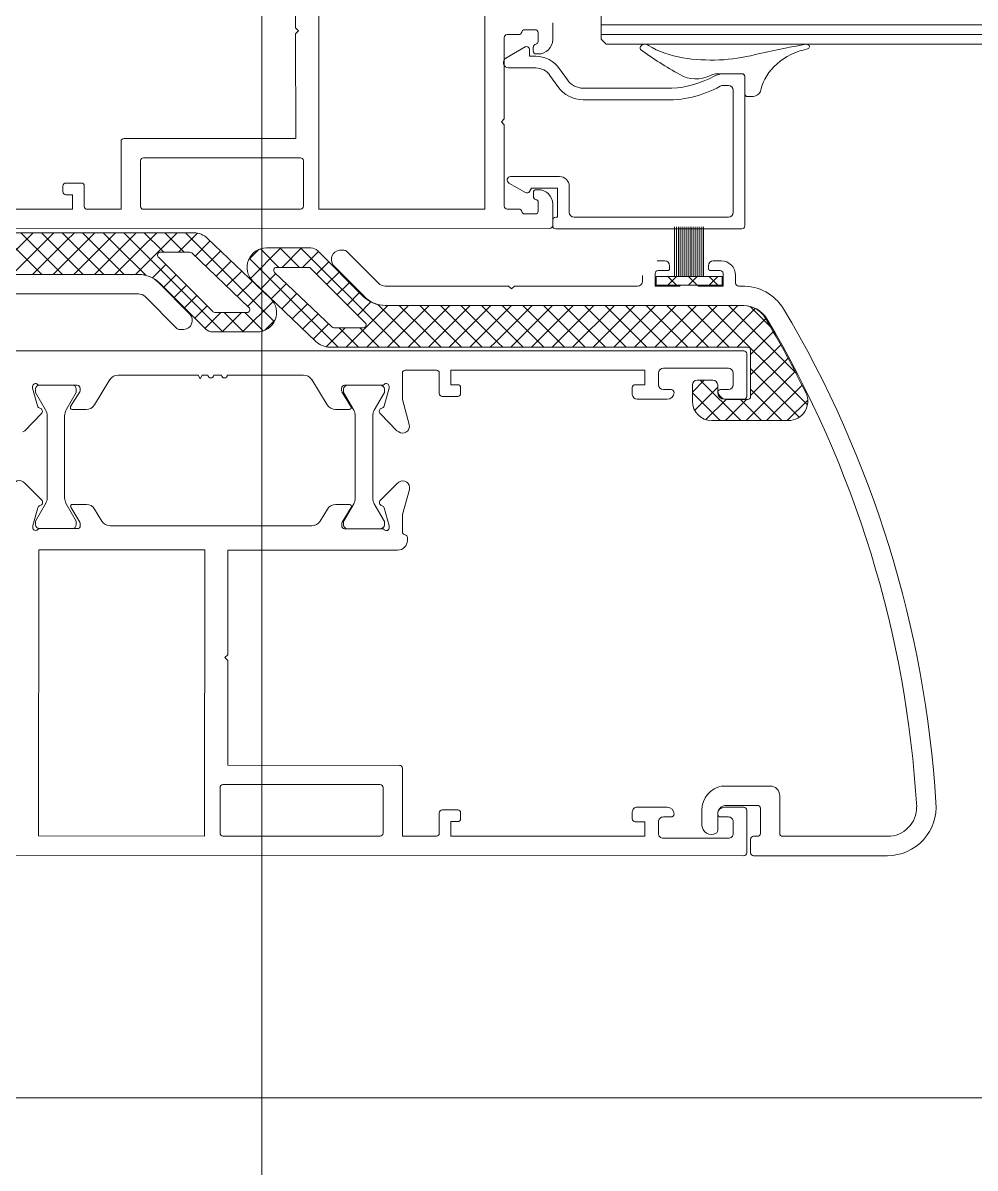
# Model space of a CAD drawing. Header units: centimetres. Extents: x 118932 to 154602, y -32682 to -23521.
# Drawn here: x 128833.72 to 128843.53, y -25264.71 to -25252.9 of the extents above; entities that cross this region are included whole.
import ezdxf

# ---------------------------------------------------------------- set-up
doc = ezdxf.new("R2010")
doc.units = ezdxf.units.CM
doc.header["$LTSCALE"] = 50
doc.header["$MEASUREMENT"] = 0
for name, color, linetype, lineweight, true_color in [('GEN_02_TF_Pencere', 7, 'Continuous', 9, 0x6093ac), ('GEN_05_ML_Alçıpan_giydirme', 7, 'Continuous', 18, 0x7ebab5), ('GEN_05_ML_Mermer', 7, 'Continuous', 9, 0x9d8692)]:
    doc.layers.add(name, color=color, linetype=linetype, lineweight=lineweight, true_color=true_color)

# ---------------------------------------------------------------- blocks, each defined once
blk = doc.blocks.new('P7_')
at = {"layer": 'GEN_02_TF_Pencere'}
for p, q in [((163386.215, -16188.826, 0), (163386.215, -16138.823, 0)), ((163386.564, -16168.786, 0), (163386.564, -16167.706, 0)), ((163386.804, -16167.705, 0), (163386.805, -16170.656, 0)), ((163388.515, -16170.655, 0), (163388.514, -16167.704, 0)), ((163389.715, -16168.903, 0), (163389.715, -16168.403, 0)), ((163389.214, -16168.734, 0), (163389.214, -16168.904, 0)), ((163389.715, -16168.753, 0), (163471.145, -16168.753, 0)), ((163386.594, -16168.816, 0), (163386.564, -16168.786, 0)), ((163386.564, -16168.846, 0), (163386.594, -16168.816, 0)), ((163386.565, -16169.926, 0), (163386.564, -16168.846, 0)), ((163388.714, -16168.885, 0), (163388.715, -16169.725, 0)), ((163388.865, -16168.855, 0), (163388.744, -16168.855, 0)), ((163389.034, -16168.805, 0), (163388.924, -16168.805, 0)), ((163389.064, -16168.925, 0), (163389.064, -16168.835, 0)), ((163389.715, -16168.853, 0), (163471.145, -16168.853, 0)), ((163388.732, -16169.097, 0), (163388.93, -16168.983, 0)), ((163388.975, -16169.009, 0), (163388.975, -16169.079, 0)), ((163389.014, -16169.025, 0), (163389.014, -16168.984, 0)), ((163389.765, -16168.953, 0), (163389.715, -16168.903, 0)), ((163389.765, -16168.953, 0), (163471.095, -16168.953, 0)), ((163388.975, -16169.079, 0), (163389.039, -16169.079, 0)), ((163389.064, -16169.055, 0), (163389.044, -16169.055, 0)), ((163389.039, -16169.199, 0), (163388.76, -16169.199, 0)), ((163389.285, -16169.207, 0), (163389.366, -16169.323, 0)), ((163389.267, -16169.391, 0), (163389.186, -16169.276, 0)), ((163390.976, -16169.259, 0), (163391.165, -16169.259, 0)), ((163391.195, -16169.289, 0), (163391.195, -16170.829, 0)), ((163389.53, -16169.408, 0), (163390.443, -16169.408, 0)), ((163391.025, -16169.379, 0), (163390.974, -16169.379, 0)), ((163391.075, -16170.689, 0), (163391.075, -16169.429, 0)), ((163390.345, -16169.528, 0), (163389.53, -16169.528, 0)), ((163388.715, -16169.725, 0), (163388.685, -16169.755, 0)), ((163388.685, -16169.755, 0), (163388.715, -16169.785, 0)), ((163388.715, -16169.785, 0), (163388.715, -16170.625, 0)), ((163384.795, -16169.927, 0), (163386.565, -16169.926, 0)), ((163384.765, -16170.657, 0), (163384.765, -16169.957, 0)), ((163384.965, -16170.156, 0), (163384.965, -16170.627, 0)), ((163386.615, -16170.126, 0), (163384.995, -16170.126, 0)), ((163386.636, -16170.134, 0), (163386.636, -16170.134, 0)), ((163386.645, -16170.626, 0), (163386.645, -16170.156, 0)), ((163384.165, -16170.477, 0), (163384.165, -16170.417, 0)), ((163384.195, -16170.387, 0), (163384.355, -16170.387, 0)), ((163384.385, -16170.417, 0), (163384.385, -16170.627, 0)), ((163388.934, -16170.485, 0), (163388.763, -16170.386, 0)), ((163388.781, -16170.319, 0), (163389.285, -16170.319, 0)), ((163389.385, -16170.419, 0), (163389.385, -16170.689, 0)), ((163384.265, -16170.507, 0), (163384.195, -16170.507, 0)), ((163384.265, -16170.657, 0), (163384.265, -16170.507, 0)), ((163388.995, -16170.439, 0), (163388.975, -16170.474, 0)), ((163389.265, -16170.439, 0), (163388.995, -16170.439, 0)), ((163389.015, -16170.525, 0), (163389.015, -16170.485, 0)), ((163389.045, -16170.455, 0), (163389.065, -16170.455, 0)), ((163389.265, -16170.739, 0), (163389.265, -16170.439, 0)), ((163382.265, -16170.658, 0), (163384.265, -16170.657, 0)), ((163384.415, -16170.657, 0), (163384.765, -16170.657, 0)), ((163384.995, -16170.657, 0), (163386.615, -16170.656, 0)), ((163386.805, -16170.656, 0), (163388.515, -16170.655, 0)), ((163386.805, -16170.656, 0), (163386.805, -16170.656, 0)), ((163388.745, -16170.655, 0), (163388.866, -16170.655, 0)), ((163389.065, -16170.675, 0), (163389.065, -16170.585, 0)), ((163389.215, -16170.604, 0), (163389.215, -16170.824, 0)), ((163388.925, -16170.705, 0), (163389.035, -16170.705, 0)), ((163389.215, -16170.829, 0), (163389.215, -16170.769, 0)), ((163389.245, -16170.739, 0), (163389.265, -16170.739, 0)), ((163389.435, -16170.739, 0), (163391.025, -16170.739, 0)), ((163389.185, -16170.854, 0), (163381.245, -16170.859, 0)), ((163389.185, -16170.854, 0), (163389.185, -16170.854, 0)), ((163391.165, -16170.859, 0), (163389.245, -16170.859, 0)), ((163390.47, -16171.349, 0), (163390.47, -16170.839, 0)), ((163390.49, -16171.349, 0), (163390.49, -16170.839, 0)), ((163390.51, -16171.349, 0), (163390.51, -16170.839, 0)), ((163390.53, -16171.349, 0), (163390.53, -16170.839, 0)), ((163390.55, -16171.349, 0), (163390.55, -16170.839, 0)), ((163390.57, -16171.349, 0), (163390.57, -16170.839, 0)), ((163390.59, -16171.349, 0), (163390.59, -16170.839, 0)), ((163390.61, -16171.349, 0), (163390.61, -16170.839, 0)), ((163390.63, -16171.349, 0), (163390.63, -16170.839, 0)), ((163390.65, -16171.349, 0), (163390.65, -16170.839, 0)), ((163390.67, -16171.349, 0), (163390.67, -16170.839, 0)), ((163390.69, -16171.349, 0), (163390.69, -16170.839, 0)), ((163390.71, -16171.349, 0), (163390.71, -16170.839, 0)), ((163390.73, -16171.349, 0), (163390.73, -16170.839, 0)), ((163390.75, -16171.349, 0), (163390.75, -16170.839, 0)), ((163390.77, -16171.349, 0), (163390.77, -16170.839, 0)), ((163391.165, -16170.859, 0), (163391.165, -16170.859, 0)), ((163390.96, -16171.349, 0), (163390.28, -16171.349, 0)), ((163390.28, -16171.349, 0), (163390.28, -16171.439, 0)), ((163390.492, -16171.439, 0), (163390.402, -16171.349, 0)), ((163390.492, -16171.349, 0), (163390.402, -16171.439, 0)), ((163390.704, -16171.439, 0), (163390.614, -16171.349, 0)), ((163390.704, -16171.349, 0), (163390.614, -16171.439, 0)), ((163390.916, -16171.439, 0), (163390.826, -16171.349, 0)), ((163390.916, -16171.349, 0), (163390.826, -16171.439, 0)), ((163390.96, -16171.439, 0), (163390.96, -16171.349, 0)), ((163390.96, -16171.349, 0), (163390.96, -16171.349, 0)), ((163390.28, -16171.44, 0), (163390.279, -16171.438, 0)), ((163390.28, -16171.439, 0), (163390.96, -16171.439, 0))]:
    blk.add_line(p, q, dxfattribs=at)
at = {"layer": 'GEN_02_TF_Pencere', "extrusion": (0, 0, -1)}
for p, q in [((163390.167, -16168.953, 0), (163390.18, -16168.955, 0)), ((163390.855, -16169.27, 0), (163390.835, -16169.279, 0)), ((163391.165, -16169.259, 0), (163390.904, -16169.259, 0)), ((163391.195, -16169.469, 0), (163391.195, -16169.284, 0)), ((163391.263, -16169.494, 0), (163391.225, -16169.494, 0)), ((163391.225, -16169.494, 0), (163391.225, -16169.494, 0)), ((163385.515, -16170.899, 0), (163381.206, -16170.899, 0)), ((163383.773, -16170.941, 0), (163383.731, -16170.899, 0)), ((163383.813, -16170.945, 0), (163383.859, -16170.899, 0)), ((163384.01, -16170.965, 0), (163383.943, -16170.899, 0)), ((163384.005, -16170.965, 0), (163384.071, -16170.899, 0)), ((163384.246, -16170.989, 0), (163384.156, -16170.899, 0)), ((163384.198, -16170.984, 0), (163384.283, -16170.899, 0)), ((163384.482, -16171.013, 0), (163384.368, -16170.899, 0)), ((163384.39, -16171.004, 0), (163384.495, -16170.899, 0)), ((163384.718, -16171.037, 0), (163384.58, -16170.899, 0)), ((163384.583, -16171.024, 0), (163384.708, -16170.899, 0)), ((163384.775, -16171.043, 0), (163384.92, -16170.899, 0)), ((163384.955, -16171.061, 0), (163384.792, -16170.899, 0)), ((163384.968, -16171.063, 0), (163385.132, -16170.899, 0)), ((163385.191, -16171.086, 0), (163385.004, -16170.899, 0)), ((163385.16, -16171.082, 0), (163385.344, -16170.899, 0)), ((163385.416, -16171.099, 0), (163385.216, -16170.899, 0)), ((163386.344, -16171.815, 0), (163385.428, -16170.899, 0)), ((163385.515, -16170.899, 0), (163385.515, -16170.899, 0)), ((163383.429, -16171.329, 0), (163383.813, -16170.945, 0)), ((163383.949, -16171.329, 0), (163383.537, -16170.917, 0)), ((163383.641, -16171.329, 0), (163384.005, -16170.965, 0)), ((163384.161, -16171.329, 0), (163383.773, -16170.941, 0)), ((163383.853, -16171.329, 0), (163384.198, -16170.984, 0)), ((163384.373, -16171.329, 0), (163384.01, -16170.965, 0)), ((163384.065, -16171.329, 0), (163384.39, -16171.004, 0)), ((163384.586, -16171.329, 0), (163384.246, -16170.989, 0)), ((163384.798, -16171.329, 0), (163384.482, -16171.013, 0)), ((163385.356, -16171.099, 0), (163385.553, -16170.902, 0)), ((163385.527, -16171.14, 0), (163385.684, -16170.983, 0)), ((163386.306, -16171.577, 0), (163385.657, -16170.957, 0)), ((163384.278, -16171.329, 0), (163384.583, -16171.024, 0)), ((163384.49, -16171.329, 0), (163384.775, -16171.043, 0)), ((163384.702, -16171.329, 0), (163384.968, -16171.063, 0)), ((163385.019, -16171.338, 0), (163384.718, -16171.037, 0)), ((163384.914, -16171.329, 0), (163385.16, -16171.082, 0)), ((163385.815, -16171.922, 0), (163384.955, -16171.061, 0)), ((163385.17, -16171.099, 0), (163385.473, -16171.099, 0)), ((163385.17, -16171.099, 0), (163385.17, -16171.099, 0)), ((163385.204, -16171.099, 0), (163385.191, -16171.086, 0)), ((163385.493, -16171.107, 0), (163386.083, -16171.67, 0)), ((163385.636, -16171.243, 0), (163385.792, -16171.087, 0)), ((163386.184, -16171.072, 0), (163386.079, -16171.177, 0)), ((163386.412, -16171.056, 0), (163386.098, -16171.37, 0)), ((163386.201, -16171.066, 0), (163386.391, -16171.256, 0)), ((163386.721, -16171.056, 0), (163386.263, -16171.056, 0)), ((163386.403, -16171.056, 0), (163386.603, -16171.256, 0)), ((163386.624, -16171.056, 0), (163386.424, -16171.256, 0)), ((163386.616, -16171.056, 0), (163387.476, -16171.916, 0)), ((163386.8, -16171.093, 0), (163386.636, -16171.256, 0)), ((163387.262, -16171.555, 0), (163386.792, -16171.085, 0)), ((163387.017, -16171.08, 0), (163387.06, -16171.08, 0)), ((163387.095, -16171.095, 0), (163387.417, -16171.42, 0)), ((163385.09, -16171.365, 0), (163385.227, -16171.228, 0)), ((163385.711, -16171.713, 0), (163385.149, -16171.15, 0)), ((163385.744, -16171.347, 0), (163385.901, -16171.191, 0)), ((163386.086, -16171.163, 0), (163387.002, -16172.079, 0)), ((163386.906, -16171.199, 0), (163386.779, -16171.325, 0)), ((163387.276, -16171.561, 0), (163386.954, -16171.236, 0)), ((163390.29, -16171.189, 0), (163390.37, -16171.189, 0)), ((163390.42, -16171.239, 0), (163390.42, -16171.269, 0)), ((163390.82, -16171.269, 0), (163390.82, -16171.239, 0)), ((163390.87, -16171.189, 0), (163390.95, -16171.189, 0)), ((163381.247, -16171.329, 0), (163384.943, -16171.329, 0)), ((163381.247, -16171.329, 0), (163384.942, -16171.329, 0)), ((163385.207, -16171.46, 0), (163385.333, -16171.334, 0)), ((163385.853, -16171.451, 0), (163386.009, -16171.294, 0)), ((163386.36, -16171.32, 0), (163386.204, -16171.476, 0)), ((163386.937, -16171.871, 0), (163386.348, -16171.308, 0)), ((163386.368, -16171.256, 0), (163386.698, -16171.256, 0)), ((163386.719, -16171.265, 0), (163387.282, -16171.828, 0)), ((163387.012, -16171.305, 0), (163386.885, -16171.431, 0)), ((163390.14, -16171.399, 0), (163390.14, -16171.339, 0)), ((163390.27, -16171.319, 0), (163390.27, -16171.449, 0)), ((163390.4, -16171.289, 0), (163390.3, -16171.289, 0)), ((163390.94, -16171.289, 0), (163390.84, -16171.289, 0)), ((163390.97, -16171.449, 0), (163390.97, -16171.319, 0)), ((163391.1, -16171.339, 0), (163391.1, -16171.419, 0)), ((163385.155, -16171.417, 0), (163385.477, -16171.741, 0)), ((163385.169, -16171.423, 0), (163385.639, -16171.892, 0)), ((163385.313, -16171.567, 0), (163385.439, -16171.44, 0)), ((163385.961, -16171.554, 0), (163386.118, -16171.398, 0)), ((163386.125, -16171.401, 0), (163386.774, -16172.02, 0)), ((163386.469, -16171.424, 0), (163386.313, -16171.58, 0)), ((163387.118, -16171.411, 0), (163386.992, -16171.537, 0)), ((163387.488, -16171.449, 0), (163388.759, -16171.449, 0)), ((163388.759, -16171.449, 0), (163388.789, -16171.479, 0)), ((163388.789, -16171.479, 0), (163388.819, -16171.449, 0)), ((163388.819, -16171.449, 0), (163390.09, -16171.449, 0)), ((163390.27, -16171.449, 0), (163390.522, -16171.449, 0)), ((163390.54, -16171.439, 0), (163390.7, -16171.439, 0)), ((163390.717, -16171.449, 0), (163390.97, -16171.449, 0)), ((163391.13, -16171.449, 0), (163391.164, -16171.449, 0)), ((163384.943, -16171.529, 0), (163383.672, -16171.529, 0)), ((163385.335, -16171.883, 0), (163385.013, -16171.558, 0)), ((163385.419, -16171.673, 0), (163385.545, -16171.546, 0)), ((163386.018, -16171.922, 0), (163386.332, -16171.608, 0)), ((163386.07, -16171.658, 0), (163386.226, -16171.501, 0)), ((163386.578, -16171.527, 0), (163386.421, -16171.684, 0)), ((163387.224, -16171.517, 0), (163387.098, -16171.643, 0)), ((163385.525, -16171.779, 0), (163385.651, -16171.652, 0)), ((163385.631, -16171.885, 0), (163385.794, -16171.722, 0)), ((163386.062, -16171.722, 0), (163385.733, -16171.722, 0)), ((163385.806, -16171.922, 0), (163386.006, -16171.722, 0)), ((163386.027, -16171.922, 0), (163385.827, -16171.722, 0)), ((163386.229, -16171.912, 0), (163386.039, -16171.722, 0)), ((163386.686, -16171.631, 0), (163386.53, -16171.787, 0)), ((163387.34, -16171.613, 0), (163387.204, -16171.75, 0)), ((163387.516, -16171.649, 0), (163387.27, -16171.895, 0)), ((163387.411, -16171.64, 0), (163387.712, -16171.94, 0)), ((163387.729, -16171.649, 0), (163387.463, -16171.915, 0)), ((163391.184, -16171.649, 0), (163387.488, -16171.649, 0)), ((163391.184, -16171.649, 0), (163387.488, -16171.649, 0)), ((163387.633, -16171.649, 0), (163387.948, -16171.964, 0)), ((163387.941, -16171.649, 0), (163387.655, -16171.935, 0)), ((163387.845, -16171.649, 0), (163388.185, -16171.989, 0)), ((163388.153, -16171.649, 0), (163387.848, -16171.954, 0)), ((163388.365, -16171.649, 0), (163388.04, -16171.974, 0)), ((163388.057, -16171.649, 0), (163388.421, -16172.013, 0)), ((163388.577, -16171.649, 0), (163388.233, -16171.993, 0)), ((163388.269, -16171.649, 0), (163388.657, -16172.037, 0)), ((163388.789, -16171.649, 0), (163388.425, -16172.013, 0)), ((163388.481, -16171.649, 0), (163388.893, -16172.061, 0)), ((163389.001, -16171.649, 0), (163388.618, -16172.033, 0)), ((163388.693, -16171.649, 0), (163389.123, -16172.079, 0)), ((163389.213, -16171.649, 0), (163388.81, -16172.052, 0)), ((163388.906, -16171.649, 0), (163389.335, -16172.079, 0)), ((163389.426, -16171.649, 0), (163389.003, -16172.072, 0)), ((163389.118, -16171.649, 0), (163389.548, -16172.079, 0)), ((163389.638, -16171.649, 0), (163389.208, -16172.079, 0)), ((163389.33, -16171.649, 0), (163389.76, -16172.079, 0)), ((163389.85, -16171.649, 0), (163389.42, -16172.079, 0)), ((163389.542, -16171.649, 0), (163389.972, -16172.079, 0)), ((163390.062, -16171.649, 0), (163389.632, -16172.079, 0)), ((163389.754, -16171.649, 0), (163390.184, -16172.079, 0)), ((163390.274, -16171.649, 0), (163389.844, -16172.079, 0)), ((163389.966, -16171.649, 0), (163390.396, -16172.079, 0)), ((163390.486, -16171.649, 0), (163390.056, -16172.079, 0)), ((163390.178, -16171.649, 0), (163390.608, -16172.079, 0)), ((163390.698, -16171.649, 0), (163390.268, -16172.079, 0)), ((163390.39, -16171.649, 0), (163390.82, -16172.079, 0)), ((163390.911, -16171.649, 0), (163390.481, -16172.079, 0)), ((163390.603, -16171.649, 0), (163391.033, -16172.079, 0)), ((163391.123, -16171.649, 0), (163390.693, -16172.079, 0)), ((163390.815, -16171.649, 0), (163391.84, -16172.675, 0)), ((163391.303, -16171.681, 0), (163390.905, -16172.079, 0)), ((163391.027, -16171.649, 0), (163391.719, -16172.341, 0)), ((163391.249, -16171.659, 0), (163391.46, -16171.87, 0)), ((163391.594, -16171.684, 0), (163391.594, -16171.684, 0)), ((163386.247, -16171.905, 0), (163386.351, -16171.801, 0)), ((163386.795, -16171.734, 0), (163386.638, -16171.891, 0)), ((163386.903, -16171.838, 0), (163386.747, -16171.994, 0)), ((163391.411, -16171.785, 0), (163391.117, -16172.079, 0)), ((163385.413, -16171.898, 0), (163385.371, -16171.898, 0)), ((163385.709, -16171.922, 0), (163386.168, -16171.922, 0)), ((163387.074, -16171.879, 0), (163386.878, -16172.075, 0)), ((163387.261, -16171.879, 0), (163386.958, -16171.879, 0)), ((163387.014, -16171.879, 0), (163387.214, -16172.079, 0)), ((163387.27, -16171.895, 0), (163387.086, -16172.079, 0)), ((163387.226, -16171.879, 0), (163387.24, -16171.892, 0)), ((163387.24, -16171.892, 0), (163387.426, -16172.079, 0)), ((163387.261, -16171.879, 0), (163387.261, -16171.879, 0)), ((163387.463, -16171.915, 0), (163387.299, -16172.079, 0)), ((163387.476, -16171.916, 0), (163387.638, -16172.079, 0)), ((163387.655, -16171.935, 0), (163387.511, -16172.079, 0)), ((163387.712, -16171.94, 0), (163387.851, -16172.079, 0)), ((163387.848, -16171.954, 0), (163387.723, -16172.079, 0)), ((163391.489, -16171.919, 0), (163391.254, -16172.154, 0)), ((163386.915, -16172.079, 0), (163391.224, -16172.079, 0)), ((163386.915, -16172.079, 0), (163386.915, -16172.079, 0)), ((163388.04, -16171.974, 0), (163387.935, -16172.079, 0)), ((163387.948, -16171.964, 0), (163388.063, -16172.079, 0)), ((163388.233, -16171.993, 0), (163388.147, -16172.079, 0)), ((163388.185, -16171.989, 0), (163388.275, -16172.079, 0)), ((163388.425, -16172.013, 0), (163388.359, -16172.079, 0)), ((163388.421, -16172.013, 0), (163388.487, -16172.079, 0)), ((163388.618, -16172.033, 0), (163388.571, -16172.079, 0)), ((163388.657, -16172.037, 0), (163388.699, -16172.079, 0)), ((163388.81, -16172.052, 0), (163388.784, -16172.079, 0)), ((163388.893, -16172.061, 0), (163388.911, -16172.079, 0)), ((163389.003, -16172.072, 0), (163388.996, -16172.079, 0)), ((163391.565, -16172.055, 0), (163391.254, -16172.366, 0)), ((163391.185, -16172.117, 0), (163381.245, -16172.117, 0)), ((163391.185, -16172.117, 0), (163391.185, -16172.117, 0)), ((163391.215, -16172.587, 0), (163391.215, -16172.147, 0)), ((163391.254, -16172.109, 0), (163391.254, -16172.589, 0)), ((163391.64, -16172.192, 0), (163391.254, -16172.578, 0)), ((163387.695, -16172.317, 0), (163388.015, -16172.317, 0)), ((163388.165, -16172.467, 0), (163388.165, -16172.317, 0)), ((163388.165, -16172.317, 0), (163390.165, -16172.317, 0)), ((163390.165, -16172.317, 0), (163390.165, -16172.467, 0)), ((163390.355, -16172.297, 0), (163391.025, -16172.297, 0)), ((163391.254, -16172.3, 0), (163391.756, -16172.802, 0)), ((163384.49, -16172.674, 0), (163384.649, -16172.414, 0)), ((163384.734, -16172.367, 0), (163385.558, -16172.367, 0)), ((163385.558, -16172.367, 0), (163385.58, -16172.405, 0)), ((163385.58, -16172.405, 0), (163385.602, -16172.367, 0)), ((163385.602, -16172.367, 0), (163385.66, -16172.367, 0)), ((163385.72, -16172.367, 0), (163385.8, -16172.367, 0)), ((163385.86, -16172.367, 0), (163386.646, -16172.367, 0)), ((163386.731, -16172.414, 0), (163386.89, -16172.674, 0)), ((163387.665, -16172.618, 0), (163387.665, -16172.347, 0)), ((163388.045, -16172.347, 0), (163388.045, -16172.557, 0)), ((163390.305, -16172.467, 0), (163390.305, -16172.347, 0)), ((163390.777, -16172.419, 0), (163390.654, -16172.542, 0)), ((163390.865, -16172.419, 0), (163390.704, -16172.419, 0)), ((163390.736, -16172.419, 0), (163391.154, -16172.837, 0)), ((163391.075, -16172.347, 0), (163391.075, -16172.467, 0)), ((163391.714, -16172.331, 0), (163391.208, -16172.837, 0)), ((163383.853, -16172.502, 0), (163383.853, -16172.484, 0)), ((163383.904, -16172.686, 0), (163383.853, -16172.502, 0)), ((163383.883, -16172.511, 0), (163383.883, -16172.547, 0)), ((163383.883, -16172.547, 0), (163383.987, -16172.727, 0)), ((163384.263, -16172.471, 0), (163383.923, -16172.471, 0)), ((163383.926, -16172.472, 0), (163384.313, -16172.472, 0)), ((163384.199, -16172.727, 0), (163384.303, -16172.547, 0)), ((163384.338, -16172.539, 0), (163384.245, -16172.692, 0)), ((163384.303, -16172.547, 0), (163384.303, -16172.511, 0)), ((163384.343, -16172.502, 0), (163384.343, -16172.524, 0)), ((163387.038, -16172.524, 0), (163387.038, -16172.502, 0)), ((163387.135, -16172.692, 0), (163387.042, -16172.539, 0)), ((163387.059, -16172.548, 0), (163387.059, -16172.512, 0)), ((163387.163, -16172.728, 0), (163387.059, -16172.548, 0)), ((163387.068, -16172.472, 0), (163387.455, -16172.472, 0)), ((163387.099, -16172.472, 0), (163387.439, -16172.472, 0)), ((163387.479, -16172.548, 0), (163387.375, -16172.728, 0)), ((163387.528, -16172.502, 0), (163387.477, -16172.686, 0)), ((163387.479, -16172.512, 0), (163387.479, -16172.548, 0)), ((163387.528, -16172.484, 0), (163387.528, -16172.502, 0)), ((163388.235, -16172.467, 0), (163388.165, -16172.467, 0)), ((163388.265, -16172.557, 0), (163388.265, -16172.497, 0)), ((163390.035, -16172.497, 0), (163390.035, -16172.567, 0)), ((163390.165, -16172.467, 0), (163390.065, -16172.467, 0)), ((163390.435, -16172.517, 0), (163390.355, -16172.517, 0)), ((163390.654, -16172.469, 0), (163390.654, -16172.637, 0)), ((163390.654, -16172.549, 0), (163390.942, -16172.837, 0)), ((163390.915, -16172.493, 0), (163390.678, -16172.73, 0)), ((163390.915, -16172.529, 0), (163390.915, -16172.469, 0)), ((163391.025, -16172.517, 0), (163390.945, -16172.517, 0)), ((163391.254, -16172.513, 0), (163391.578, -16172.837, 0)), ((163391.785, -16172.471, 0), (163391.42, -16172.837, 0)), ((163387.735, -16172.878, 0), (163387.665, -16172.618, 0)), ((163388.075, -16172.587, 0), (163388.235, -16172.587, 0)), ((163390.085, -16172.617, 0), (163390.395, -16172.617, 0)), ((163391.001, -16172.619, 0), (163390.793, -16172.827, 0)), ((163390.985, -16172.617, 0), (163391.185, -16172.617, 0)), ((163391.212, -16172.62, 0), (163390.996, -16172.837, 0)), ((163391.224, -16172.62, 0), (163391.024, -16172.62, 0)), ((163391.15, -16172.62, 0), (163391.366, -16172.837, 0)), ((163391.844, -16172.625, 0), (163391.632, -16172.837, 0)), ((163383.771, -16172.941, 0), (163383.942, -16172.768, 0)), ((163384.003, -16172.787, 0), (163384.003, -16173.634, 0)), ((163384.183, -16173.634, 0), (163384.183, -16172.787, 0)), ((163384.262, -16172.722, 0), (163384.405, -16172.722, 0)), ((163386.975, -16172.722, 0), (163387.118, -16172.722, 0)), ((163387.179, -16173.636, 0), (163387.179, -16172.788, 0)), ((163387.359, -16172.788, 0), (163387.359, -16173.636, 0)), ((163387.438, -16172.768, 0), (163387.609, -16172.941, 0)), ((163390.854, -16172.837, 0), (163391.644, -16172.837, 0)), ((163383.753, -16172.954, 0), (163383.771, -16172.941, 0)), ((163387.609, -16172.941, 0), (163387.627, -16172.954, 0)), ((163383.773, -16173.481, 0), (163383.755, -16173.469, 0)), ((163383.944, -16173.654, 0), (163383.773, -16173.481, 0)), ((163387.611, -16173.484, 0), (163387.44, -16173.656, 0)), ((163387.629, -16173.471, 0), (163387.611, -16173.484, 0)), ((163387.667, -16173.807, 0), (163387.737, -16173.546, 0)), ((163383.987, -16173.694, 0), (163383.883, -16173.874, 0)), ((163384.183, -16173.634, 0), (163384.183, -16173.634, 0)), ((163384.303, -16173.874, 0), (163384.199, -16173.694, 0)), ((163384.247, -16173.731, 0), (163384.34, -16173.883, 0)), ((163384.407, -16173.701, 0), (163384.264, -16173.701, 0)), ((163387.12, -16173.702, 0), (163386.977, -16173.702, 0)), ((163387.044, -16173.885, 0), (163387.137, -16173.733, 0)), ((163387.059, -16173.876, 0), (163387.163, -16173.696, 0)), ((163387.179, -16173.636, 0), (163387.179, -16173.636, 0)), ((163387.375, -16173.696, 0), (163387.479, -16173.876, 0)), ((163383.854, -16173.92, 0), (163383.906, -16173.736, 0)), ((163384.568, -16173.873, 0), (163384.492, -16173.749, 0)), ((163386.892, -16173.75, 0), (163386.816, -16173.874, 0)), ((163387.478, -16173.738, 0), (163387.529, -16173.922, 0)), ((163387.667, -16173.994, 0), (163387.667, -16173.807, 0)), ((163383.854, -16173.939, 0), (163383.854, -16173.92, 0)), ((163383.883, -16173.874, 0), (163383.883, -16173.911, 0)), ((163383.923, -16173.951, 0), (163384.263, -16173.951, 0)), ((163384.314, -16173.951, 0), (163383.927, -16173.95, 0)), ((163384.303, -16173.911, 0), (163384.303, -16173.874, 0)), ((163384.344, -16173.899, 0), (163384.344, -16173.921, 0)), ((163385.824, -16173.922, 0), (163384.653, -16173.921, 0)), ((163386.731, -16173.922, 0), (163385.824, -16173.922, 0)), ((163387.039, -16173.922, 0), (163387.039, -16173.901, 0)), ((163387.059, -16173.912, 0), (163387.059, -16173.876, 0)), ((163387.456, -16173.952, 0), (163387.069, -16173.952, 0)), ((163387.439, -16173.952, 0), (163387.099, -16173.952, 0)), ((163387.479, -16173.876, 0), (163387.479, -16173.912, 0)), ((163387.529, -16173.922, 0), (163387.529, -16173.941, 0)), ((163387.702, -16174.019, 0), (163387.682, -16174.013, 0)), ((163387.716, -16174.073, 0), (163387.716, -16174.038, 0)), ((163383.915, -16177.121, 0), (163383.917, -16174.17, 0)), ((163383.917, -16174.17, 0), (163385.627, -16174.171, 0)), ((163385.627, -16174.171, 0), (163385.625, -16177.122, 0)), ((163385.866, -16175.252, 0), (163385.867, -16174.172, 0)), ((163385.867, -16174.172, 0), (163387.616, -16174.173, 0)), ((163385.836, -16175.282, 0), (163385.866, -16175.252, 0)), ((163385.866, -16175.312, 0), (163385.836, -16175.282, 0)), ((163385.865, -16176.392, 0), (163385.866, -16175.312, 0)), ((163387.635, -16176.393, 0), (163385.865, -16176.392, 0)), ((163387.665, -16177.123, 0), (163387.665, -16176.423, 0)), ((163385.785, -16177.092, 0), (163385.785, -16176.622, 0)), ((163385.794, -16176.6, 0), (163385.794, -16176.6, 0)), ((163385.815, -16176.592, 0), (163387.435, -16176.592, 0)), ((163387.465, -16176.622, 0), (163387.465, -16177.093, 0)), ((163390.962, -16176.606, 0), (163391.455, -16176.606, 0)), ((163391.555, -16176.706, 0), (163391.555, -16177.095, 0)), ((163388.045, -16176.883, 0), (163388.045, -16177.093, 0)), ((163388.235, -16176.853, 0), (163388.075, -16176.853, 0)), ((163388.265, -16176.943, 0), (163388.265, -16176.883, 0)), ((163390.035, -16176.874, 0), (163390.035, -16176.944, 0)), ((163390.395, -16176.825, 0), (163390.085, -16176.824, 0)), ((163390.752, -16177.005, 0), (163390.752, -16176.856, 0)), ((163390.915, -16176.895, 0), (163390.915, -16177.066, 0)), ((163391.185, -16176.825, 0), (163390.985, -16176.825, 0)), ((163391.325, -16176.806, 0), (163390.99, -16176.806, 0)), ((163391.215, -16177.295, 0), (163391.215, -16176.855, 0)), ((163391.355, -16177.095, 0), (163391.355, -16176.836, 0)), ((163388.165, -16177.123, 0), (163388.165, -16176.973, 0)), ((163388.165, -16176.973, 0), (163388.235, -16176.973, 0)), ((163390.065, -16176.974, 0), (163390.165, -16176.974, 0)), ((163390.165, -16176.974, 0), (163390.165, -16177.124, 0)), ((163390.305, -16177.095, 0), (163390.305, -16176.975, 0)), ((163390.355, -16176.925, 0), (163390.435, -16176.925, 0)), ((163390.945, -16176.925, 0), (163391.025, -16176.925, 0)), ((163391.075, -16176.975, 0), (163391.075, -16177.095, 0)), ((163385.625, -16177.122, 0), (163383.915, -16177.121, 0)), ((163385.625, -16177.122, 0), (163385.625, -16177.122, 0)), ((163387.435, -16177.123, 0), (163385.815, -16177.122, 0)), ((163388.015, -16177.123, 0), (163387.665, -16177.123, 0)), ((163390.165, -16177.124, 0), (163388.165, -16177.123, 0)), ((163391.025, -16177.145, 0), (163390.355, -16177.145, 0)), ((163391.255, -16177.295, 0), (163391.255, -16177.155, 0)), ((163391.285, -16177.125, 0), (163391.325, -16177.125, 0)), ((163391.585, -16177.125, 0), (163392.666, -16177.125, 0)), ((163383.245, -16177.32, 0), (163391.185, -16177.325, 0)), ((163392.666, -16177.325, 0), (163391.285, -16177.325, 0))]:
    blk.add_line(p, q, dxfattribs=at)
at = {"layer": 'GEN_02_TF_Pencere'}
for centre, radius, start, end in [((163388.744, -16168.885, 0), 0.03, 90.0328, 180.0329), ((163388.865, -16168.825, 0), 0.0298, 269.7097, 350.7637), ((163388.924, -16168.835, 0), 0.03, 90.0329, 170.4388), ((163389.034, -16168.835, 0), 0.03, 0.0329, 90.033), ((163388.945, -16169.009, 0), 0.03, 0.0009, 120), ((163389.044, -16168.983, 0), 0.0291, 98.1401, 181.5298), ((163389.034, -16168.925, 0), 0.03, 279.627, 0.0328), ((163389.064, -16168.905, 0), 0.15, 270.0329, 0.0329), ((163388.76, -16169.144, 0), 0.0546, 120, 270), ((163389.044, -16169.025, 0), 0.03, 180.0328, 270.0329), ((163389.039, -16169.379, 0), 0.3, 35.0133, 89.9866), ((163389.039, -16169.379, 0), 0.18, 35.0134, 89.9867), ((163389.53, -16169.208, 0), 0.2, 215.0133, 269.9867), ((163390.395, -16168.409, 0), 1, 272.7351, 298.9494), ((163390.976, -16169.459, 0), 0.2, 90.0023, 118.9527), ((163391.165, -16169.289, 0), 0.03, 0.0001, 89.9999), ((163389.53, -16169.208, 0), 0.32, 215.0133, 269.9866), ((163390.395, -16168.409, 0), 1.12, 267.4255, 299.0746), ((163390.974, -16169.449, 0), 0.07, 90.0021, 119.0772), ((163391.025, -16169.429, 0), 0.05, 0.0001, 90), ((163384.795, -16169.957, 0), 0.03, 90.0331, 180.033), ((163384.995, -16170.156, 0), 0.03, 90.0329, 180.033), ((163386.615, -16170.156, 0), 0.03, 45.0327, 90.0326), ((163386.615, -16170.156, 0), 0.03, 0.0328, 45.0327), ((163384.195, -16170.417, 0), 0.03, 90.0329, 180.033), ((163384.355, -16170.417, 0), 0.03, 0.0329, 90.033), ((163388.781, -16170.355, 0), 0.0361, 90, 240), ((163389.285, -16170.419, 0), 0.1, 0.0001, 89.9999), ((163384.195, -16170.477, 0), 0.03, 180.0328, 270.0329), ((163388.949, -16170.459, 0), 0.03, 240, 329.9999), ((163389.045, -16170.485, 0), 0.03, 90.0329, 180.033), ((163389.045, -16170.525, 0), 0.03, 180.0214, 260.4388), ((163389.065, -16170.605, 0), 0.15, 0.0329, 90.0329), ((163384.415, -16170.627, 0), 0.03, 180.0328, 270.0329), ((163384.995, -16170.627, 0), 0.03, 180.0328, 270.0329), ((163386.615, -16170.626, 0), 0.03, 270.0329, 0.033), ((163388.745, -16170.625, 0), 0.03, 180.0329, 270.033), ((163388.866, -16170.685, 0), 0.03, 9.6244, 90.0339), ((163389.036, -16170.584, 0), 0.0295, 359.2206, 81.2528), ((163388.925, -16170.675, 0), 0.03, 189.6271, 270.0329), ((163389.035, -16170.675, 0), 0.03, 270.0328, 0.0329), ((163389.245, -16170.769, 0), 0.03, 90.0027, 180), ((163389.435, -16170.689, 0), 0.05, 180, 269.9999), ((163391.025, -16170.689, 0), 0.05, 270.0001, 0), ((163389.185, -16170.824, 0), 0.03, 270.0328, 0.0329), ((163389.245, -16170.829, 0), 0.03, 180.0011, 270), ((163391.165, -16170.829, 0), 0.03, 270.0001, 359.9999)]:
    blk.add_arc(centre, radius, start, end, dxfattribs=at)
at = {"layer": 'GEN_02_TF_Pencere', "extrusion": (0, 0, -1)}
for centre, radius, start, end in [((-163385.515, -16171.099, 0), 0.2, 89.9993, 135.0021), ((-163385.17, -16171.129, 0), 0.03, 314.999, 90), ((-163385.473, -16171.129, 0), 0.03, 90, 133.4851), ((-163386.263, -16171.256, 0), 0.2, 313.6643, 90), ((-163386.721, -16171.156, 0), 0.1, 90, 134.999), ((-163387.027, -16171.175, 0), 0.0953, 320.0462, 84.3242), ((-163387.06, -16171.13, 0), 0.05, 90.0001, 135), ((-163390.37, -16171.239, 0), 0.05, 90, 180), ((-163390.87, -16171.239, 0), 0.05, 360, 90), ((-163390.95, -16171.339, 0), 0.15, 90, 180), ((-163384.942, -16171.649, 0), 0.32, 90, 134.9999), ((-163384.943, -16171.629, 0), 0.3, 90, 135), ((-163386.368, -16171.286, 0), 0.03, 313.485, 90), ((-163386.698, -16171.286, 0), 0.03, 90, 134.999), ((-163390.3, -16171.319, 0), 0.03, 360, 90), ((-163390.4, -16171.269, 0), 0.02, 180, 270), ((-163390.84, -16171.269, 0), 0.02, 270, 0), ((-163390.94, -16171.319, 0), 0.03, 90, 180), ((-163387.488, -16171.349, 0), 0.1, 270, 314.9999), ((-163390.09, -16171.399, 0), 0.05, 180, 270), ((-163390.54, -16171.459, 0), 0.02, 30, 90), ((-163390.7, -16171.459, 0), 0.02, 90, 150), ((-163391.13, -16171.419, 0), 0.03, 270, 0), ((-163391.175, -16171.94, 0), 0.491, 88.7016, 148.5544), ((-163384.943, -16171.629, 0), 0.1, 90, 134.9999), ((-163386.168, -16171.722, 0), 0.2, 133.6643, 270), ((-163387.488, -16171.329, 0), 0.32, 270, 314.9999), ((-163387.488, -16171.349, 0), 0.3, 270, 315), ((-163385.733, -16171.692, 0), 0.03, 270, 314.999), ((-163386.062, -16171.692, 0), 0.03, 133.485, 270), ((-163391.175, -16171.94, 0), 0.291, 91.6867, 148.3334), ((-163391.175, -16171.92, 0), 0.271, 91.7479, 148.2984), ((-163381.836, -16177.48, 0), 11.35, 149.2896, 176.4497), ((-163385.404, -16171.803, 0), 0.0953, 140.0462, 264.3242), ((-163387.261, -16171.849, 0), 0.03, 134.999, 270), ((-163381.836, -16177.46, 0), 11.129, 149.2979, 153.8143), ((-163381.836, -16177.48, 0), 11.15, 149.2971, 176.6114), ((-163385.371, -16171.848, 0), 0.05, 270.0001, 315), ((-163385.709, -16171.822, 0), 0.1, 270, 314.999), ((-163386.958, -16171.849, 0), 0.03, 270, 313.4851), ((-163386.915, -16171.879, 0), 0.2, 269.9993, 315.0021), ((-163391.224, -16172.109, 0), 0.03, 90, 180), ((-163391.185, -16172.147, 0), 0.03, 90, 180), ((-163387.695, -16172.347, 0), 0.03, 360, 90), ((-163388.015, -16172.347, 0), 0.03, 90, 180), ((-163390.355, -16172.347, 0), 0.05, 360, 90), ((-163391.025, -16172.347, 0), 0.05, 90, 180), ((-163384.734, -16172.467, 0), 0.1, 31.3999, 90), ((-163385.69, -16172.367, 0), 0.03, 180, 0), ((-163385.83, -16172.367, 0), 0.03, 180, 0), ((-163386.646, -16172.467, 0), 0.1, 90, 148.6001), ((-163390.704, -16172.469, 0), 0.05, 360, 90), ((-163390.865, -16172.469, 0), 0.05, 90, 180), ((-163383.883, -16172.484, 0), 0.03, 0, 135.7878), ((-163383.923, -16172.511, 0), 0.04, 360, 90), ((-163383.926, -16172.442, 0), 0.03, 270.0085, 315.7667), ((-163384.263, -16172.511, 0), 0.04, 90.0001, 179.9999), ((-163384.313, -16172.502, 0), 0.0299, 89.8351, 180.1649), ((-163384.313, -16172.524, 0), 0.03, 180.0001, 211.4001), ((-163387.068, -16172.502, 0), 0.03, 360, 90), ((-163387.068, -16172.524, 0), 0.03, 328.6301, 359.993), ((-163387.099, -16172.512, 0), 0.04, 0.0001, 89.9999), ((-163387.439, -16172.512, 0), 0.04, 90, 180), ((-163387.455, -16172.442, 0), 0.03, 224.2123, 270.0001), ((-163387.498, -16172.484, 0), 0.03, 44.2142, 179.9963), ((-163388.235, -16172.497, 0), 0.03, 90, 180), ((-163390.065, -16172.497, 0), 0.03, 360, 90), ((-163390.355, -16172.467, 0), 0.05, 270, 0), ((-163390.395, -16172.547, 0), 0.07, 180, 270), ((-163390.435, -16172.547, 0), 0.03, 90, 180), ((-163390.945, -16172.547, 0), 0.03, 360, 90), ((-163391.019, -16172.517, 0), 0.104, 266.8743, 353.2061), ((-163390.985, -16172.547, 0), 0.07, 270, 0), ((-163391.025, -16172.467, 0), 0.05, 180, 270), ((-163391.644, -16172.637, 0), 0.2, 153.8142, 270), ((-163388.075, -16172.557, 0), 0.03, 270, 0), ((-163388.235, -16172.557, 0), 0.03, 180, 270), ((-163390.085, -16172.567, 0), 0.05, 270, 0), ((-163390.854, -16172.637, 0), 0.2, 270, 0), ((-163391.185, -16172.587, 0), 0.03, 180, 270), ((-163391.223, -16172.589, 0), 0.0312, 179.6263, 267.7267), ((-163383.933, -16172.679, 0), 0.03, 282.3178, 345.5945), ((-163383.919, -16172.742, 0), 0.0347, 101.807, 228.6356), ((-163383.883, -16172.787, 0), 0.12, 150.0001, 180), ((-163384.303, -16172.787, 0), 0.12, 360, 30.0001), ((-163384.262, -16172.702, 0), 0.02, 269.9851, 31.4175), ((-163384.411, -16172.634, 0), 0.0886, 207.1901, 274.2162), ((-163386.975, -16172.622, 0), 0.1, 270.0002, 328.5935), ((-163387.118, -16172.702, 0), 0.02, 148.6001, 270), ((-163387.059, -16172.788, 0), 0.12, 149.9999, 180), ((-163387.479, -16172.788, 0), 0.12, 0, 29.9999), ((-163387.461, -16172.742, 0), 0.0347, 311.3603, 78.1907), ((-163387.447, -16172.679, 0), 0.03, 194.4077, 257.7275), ((-163387.667, -16172.897, 0), 0.07, 164.9963, 305.0258), ((-163383.715, -16173.526, 0), 0.07, 345.0518, 125.0329), ((-163387.669, -16173.528, 0), 0.07, 55.0329, 195.014), ((-163383.935, -16173.744, 0), 0.03, 14.4226, 77.7638), ((-163383.921, -16173.68, 0), 0.0347, 131.3792, 258.2349), ((-163383.883, -16173.634, 0), 0.12, 180, 209.9999), ((-163384.303, -16173.634, 0), 0.12, 330.0001, 360), ((-163384.264, -16173.721, 0), 0.02, 328.633, 90.033), ((-163384.407, -16173.801, 0), 0.1, 90.0329, 148.6329), ((-163386.977, -16173.802, 0), 0.1, 31.4328, 90.0329), ((-163387.12, -16173.722, 0), 0.02, 90.0328, 211.4328), ((-163387.059, -16173.636, 0), 0.12, 180.0001, 210), ((-163387.479, -16173.636, 0), 0.12, 330.0001, 360), ((-163387.463, -16173.682, 0), 0.0347, 281.8309, 48.6866), ((-163387.449, -16173.746, 0), 0.03, 102.3019, 165.6431), ((-163383.884, -16173.939, 0), 0.03, 224.2452, 0.0328), ((-163383.923, -16173.911, 0), 0.04, 270, 0), ((-163383.927, -16173.98, 0), 0.03, 44.2451, 90.0328), ((-163384.263, -16173.911, 0), 0.04, 180.0001, 269.9999), ((-163384.314, -16173.921, 0), 0.03, 180.0328, 270.0329), ((-163384.314, -16173.899, 0), 0.03, 148.6326, 180.0325), ((-163384.653, -16173.821, 0), 0.1, 270.0328, 328.6329), ((-163386.731, -16173.822, 0), 0.1, 211.4328, 270.0329), ((-163387.069, -16173.901, 0), 0.03, 0.0331, 31.4331), ((-163387.069, -16173.922, 0), 0.03, 270.0328, 0.0329), ((-163387.099, -16173.912, 0), 0.04, 270, 359.9999), ((-163387.439, -16173.912, 0), 0.04, 180, 270), ((-163387.456, -16173.982, 0), 0.03, 90.0329, 135.8207), ((-163387.499, -16173.941, 0), 0.03, 180.0329, 315.8205), ((-163387.616, -16174.073, 0), 0.1, 180.0293, 270.0417), ((-163387.687, -16173.994, 0), 0.02, 284.9815, 0.053), ((-163387.696, -16174.038, 0), 0.02, 105.0375, 180.0083), ((-163387.635, -16176.423, 0), 0.03, 90.0331, 180.033), ((-163385.815, -16176.622, 0), 0.03, 0.0328, 45.0327), ((-163385.815, -16176.622, 0), 0.03, 45.0327, 90.0326), ((-163387.435, -16176.622, 0), 0.03, 90.0329, 180.033), ((-163391.006, -16176.856, 0), 0.254, 0.1582, 80.0409), ((-163391.455, -16176.706, 0), 0.1, 90, 180), ((-163392.666, -16176.825, 0), 0.5, 174.4787, 270), ((-163388.075, -16176.883, 0), 0.03, 0.0329, 90.033), ((-163388.235, -16176.883, 0), 0.03, 90.0329, 180.033), ((-163390.085, -16176.874, 0), 0.05, 0.0328, 90.0329), ((-163390.395, -16176.895, 0), 0.07, 90.0329, 180.0329), ((-163390.435, -16176.895, 0), 0.03, 180.0329, 270.033), ((-163391.006, -16176.895, 0), 0.0907, 0.1582, 80.041), ((-163390.985, -16176.895, 0), 0.07, 0.0328, 90.0329), ((-163390.945, -16176.895, 0), 0.03, 270.0329, 0.033), ((-163391.185, -16176.855, 0), 0.03, 90.0329, 180.033), ((-163391.325, -16176.836, 0), 0.03, 90, 180), ((-163392.666, -16176.825, 0), 0.3, 179.1788, 270), ((-163388.235, -16176.943, 0), 0.03, 180.0328, 270.0329), ((-163390.065, -16176.944, 0), 0.03, 270.0328, 0.0329), ((-163390.355, -16176.975, 0), 0.05, 0.0328, 90.0329), ((-163390.852, -16177.005, 0), 0.1, 241.2651, 0.0257), ((-163391.025, -16176.975, 0), 0.05, 90.0328, 180.0329), ((-163385.815, -16177.092, 0), 0.03, 270.0329, 0.033), ((-163387.435, -16177.093, 0), 0.03, 180.0328, 270.0329), ((-163388.015, -16177.093, 0), 0.03, 180.0328, 270.0329), ((-163390.355, -16177.095, 0), 0.05, 270.0328, 0.0329), ((-163390.885, -16177.066, 0), 0.03, 179.9999, 241.2907), ((-163391.025, -16177.095, 0), 0.05, 180.0328, 270.0329), ((-163391.285, -16177.155, 0), 0.03, 360, 90), ((-163391.325, -16177.095, 0), 0.03, 180, 270), ((-163391.585, -16177.095, 0), 0.03, 270, 0), ((-163391.185, -16177.295, 0), 0.03, 225.0329, 270.0328), ((-163391.185, -16177.295, 0), 0.03, 180.033, 225.033), ((-163391.285, -16177.295, 0), 0.03, 270, 0)]:
    blk.add_arc(centre, radius, start, end, dxfattribs=at)
at = {"layer": 'GEN_02_TF_Pencere'}
for centre, major_axis, start_param, end_param in [((163390.167, -16168.995, 0), (-0.05, 0), -1.570583, 0.325144), ((163392.462, -16166.777, 0), (3.543, 0), 3.990064, 4.134382), ((163390.17, -16168.986, 0), (-0.0382, 0), 3.770676, 4.441675), ((163390.716, -16168.368, 0), (0.88, 0), 4.086507, 4.527649), ((163393.644, -16176.23, 0), (-8.856, 0), -1.36365, -1.303119), ((163391.99, -16169.526, 0), (0.64, 0), 1.805526, 2.955356), ((163391.831, -16168.98, 0), (0.03, 0), 0.000445, 1.852827), ((163391.831, -16168.98, 0), (-0.03, 0), 1.914632, 3.141556), ((163390.85, -16167.818, 0), (-1.549, 0), 1.378609, 1.866448), ((163390.691, -16169.072, 0), (0.286, 0), 4.098356, 5.241385), ((163390.904, -16169.343, 0), (0.1, 0), 1.57081, 2.088079), ((163391.165, -16169.284, 0), (0.03, 0), 0.000001, 1.570795), ((163391.225, -16169.469, 0), (0.03, 0), 3.141594, 4.712388), ((163391.263, -16169.41, 0), (0.1, 0), -1.570625, -0.201549)]:
    blk.add_ellipse(centre, major_axis=major_axis, ratio=0.839387, start_param=start_param, end_param=end_param, dxfattribs=at)
at = {"layer": 'GEN_05_ML_Mermer', "elevation": 0}
blk.add_lwpolyline([(163483.715, -16179.824), (163288.715, -16179.824), (163288.715, -16161.825), (163483.715, -16161.825)], close=True, dxfattribs=at)
blk = doc.blocks.new('DOGRAMA LEVEL -1 D BLOK')
at = {"layer": 'GEN_05_ML_Alçıpan_giydirme', "color": 1}
blk.add_blockref('P7_', (-162362.602, 17990.859, 0), dxfattribs=at)

msp = doc.modelspace()

# ---------------------------------------------------------------- block references
msp.add_blockref('DOGRAMA LEVEL -1 D BLOK', (127812.567, -27075.021, 0))

doc.saveas('drawing.dxf')
